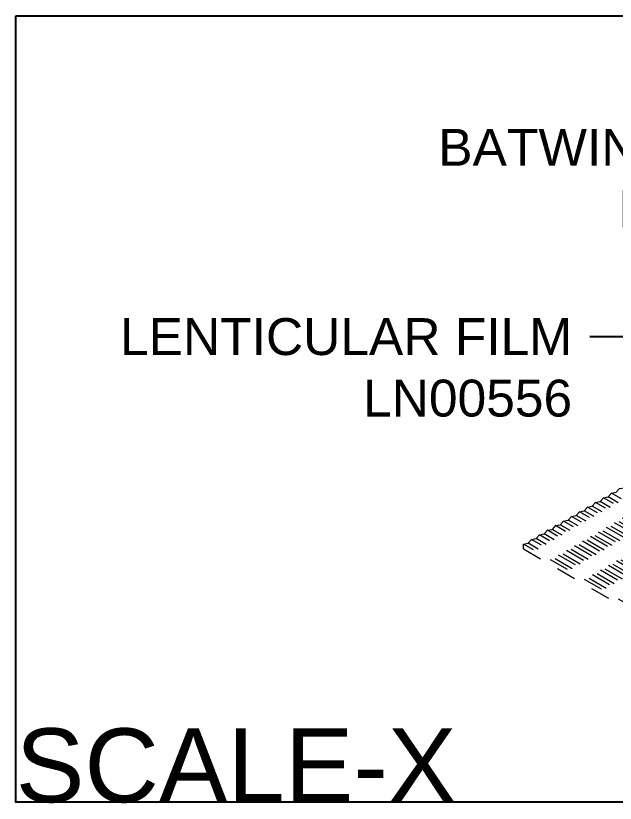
# Model space of a CAD drawing. Extents: x 0 to 9.13, y -4 to 0.
# Drawn here: x 0 to 3.049, y -4.001 to 0 of the extents above; entities that cross this region are included whole.
import ezdxf
from ezdxf import colors
from ezdxf.entities.mleader import LeaderData, LeaderLine
from ezdxf.math import Vec2, Vec3

# ---------------------------------------------------------------- set-up
doc = ezdxf.new("R2010")
doc.units = 0
doc.header["$LTSCALE"] = 0.5
doc.header["$MEASUREMENT"] = 0
doc.linetypes.add('HIDDEN2', pattern=[0.1875, 0.125, -0.0625])
doc.layers.get('0').update_dxf_attribs({"color": 255, "linetype": 'CONTINUOUS'})
doc.layers.add('FAB DWG', color=221, linetype='CONTINUOUS')
doc.layers.add('Lens', color=2, linetype='HIDDEN2', lineweight=13)
doc.layers.add('Text-Unprinted', color=131, linetype='CONTINUOUS', plot=False)
doc.styles.add('LSAD_Standard', font='arial.ttf')

# ---------------------------------------------------------------- blocks, each defined once
blk = doc.blocks.new('*U1')
for p in [(-0.0235, 0.0041), (0.0235, 0.0041)]:
    blk.add_line(p, (0, -0.0041))
blk = doc.blocks.new('*U2')
at = {"layer": 'Lens', "color": 0, "linetype": 'ByBlock', "lineweight": -2, "transparency": 16777216}
for p in [(-0.5176, 0), (-0.4705, 0), (-0.4235, 0), (-0.3764, 0), (-0.3294, 0), (-0.2823, 0), (-0.2353, 0), (-0.1882, 0), (-0.1412, 0), (-0.0941, 0), (-0.0471, 0), (0, 0)]:
    blk.add_blockref('*U1', p, dxfattribs=at)
blk = doc.blocks.new('*U5')
for p in [(-0.0235, 0.0041), (0.0235, 0.0041)]:
    blk.add_line(p, (0, -0.0041))
blk = doc.blocks.new('*U6')
at = {"layer": 'Lens', "color": 0, "linetype": 'ByBlock', "lineweight": -2, "transparency": 16777216}
for p in [(-0.3764, 0), (-0.3294, 0), (-0.2823, 0), (-0.2353, 0), (-0.1882, 0), (-0.1412, 0), (-0.0941, 0), (-0.0471, 0), (0, 0)]:
    blk.add_blockref('*U5', p, dxfattribs=at)

msp = doc.modelspace()

# ---------------------------------------------------------------- linework, layer by layer
at = {"layer": 'Lens', "transparency": 16777216}
for p, q in [((4.1198, -3.0551), (3.0297, -2.4258)), ((4.0382, -3.1022), (2.9482, -2.4729)), ((4.0382, -3.1022), (2.9482, -2.4729)), ((4.0627, -3.0975), (2.9726, -2.4682)), ((4.079, -3.0787), (2.9889, -2.4494)), ((4.1035, -3.074), (3.0134, -2.4447)), ((3.9567, -3.1492), (2.8667, -2.52)), ((3.9812, -3.1445), (2.8911, -2.5153)), ((3.9975, -3.1257), (2.9074, -2.4964)), ((4.0219, -3.121), (2.9319, -2.4917)), ((3.916, -3.1728), (2.8259, -2.5435)), ((3.9404, -3.1681), (2.8504, -2.5388)), ((3.8345, -3.2198), (2.7444, -2.5905)), ((3.8589, -3.2151), (2.7689, -2.5858)), ((3.8752, -3.1963), (2.7852, -2.567)), ((3.8997, -3.1916), (2.8096, -2.5623)), ((3.753, -3.2669), (2.6629, -2.6376)), ((3.7775, -3.2622), (2.6874, -2.6329)), ((3.7938, -3.2433), (2.7037, -2.614)), ((3.8182, -3.2386), (2.7281, -2.6093)), ((3.696, -3.3092), (2.6059, -2.6799)), ((3.7122, -3.2904), (2.6222, -2.6611)), ((3.7367, -3.2857), (2.6466, -2.6564)), ((3.6715, -3.3139), (2.5814, -2.6846)), ((2.5814, -2.7091), (2.5814, -2.6846)), ((2.5814, -2.7091), (3.6715, -3.3384)), ((3.6715, -3.3139), (2.5815, -2.6846))]:
    msp.add_line(p, q, dxfattribs=at)
at = {"layer": 'Text-Unprinted', "ltscale": 0.5, "transparency": 16777216}
msp.add_lwpolyline([(0, 0), (9.1297, 0), (9.1297, -3.9956), (0, -3.9956)], close=True, dxfattribs=at)

# ---------------------------------------------------------------- block references
at = {"layer": 'Lens', "transparency": 16777216, "rotation": 29.99731173362205}
for name, p in [('*U2', (3.4188, -2.2059)), ('*U6', (2.9298, -2.4882))]:
    msp.add_blockref(name, p, dxfattribs=at)

# ---------------------------------------------------------------- texts
at = {"layer": 'Text-Unprinted', "ltscale": 0.5, "transparency": 16777216, "style": 'LSAD_Standard'}
msp.add_attdef('SCALE-X', (0, -3.9956), 'XEffectiveScaleFactor', height=0.375, dxfattribs=at)

# ---------------------------------------------------------------- leaders
at = {"layer": 'FAB DWG', "ltscale": 0.5, "transparency": 16777216}
ml = msp.add_multileader_mtext('Standard', dxfattribs=at)
ml.set_content('\\A1;BATWING LENS\\PLN00548', color=256, style='LSAD_Standard')
ml.set_leader_properties()
ml.build(insert=Vec2(0, 0))
ml.multileader.update_dxf_attribs({"text_left_attachment_type": 2, "dogleg_length": 0.36, "arrow_head_size": 0.1875})
ctx = ml.context
ctx.base_point, ctx.char_height, ctx.arrow_head_size, ctx.landing_gap_size, ctx.plane_origin = Vec3(2.0911, -0.8285), 0.1875, 0.1875, 0.09, Vec3(6.4628, 14.6995)
ctx.left_attachment, ctx.text_align_type = 2, 2
notes = []
notes.append((ctx, [(1, (1, 1, 0), (4.4948, -0.6702), (-1, 0), 0.2772, [(0, [(5.2801, -1.1369)], 0, [])])]))
ctx.mtext.insert, ctx.mtext.width, ctx.mtext.defined_height, ctx.mtext.alignment, ctx.mtext.flow_direction = Vec3(4.1276, -0.5749), 2.524831, 0.6491, 3, 5
ml = msp.add_multileader_mtext('Standard', dxfattribs=at)
ml.set_content('\\A1;LENTICULAR FILM LN00556', color=256, style='LSAD_Standard')
ml.set_leader_properties()
ml.build(insert=Vec2(0, 0))
ml.multileader.update_dxf_attribs({"text_left_attachment_type": 2, "dogleg_length": 0.36, "arrow_head_size": 0.1875})
ctx = ml.context
ctx.base_point, ctx.char_height, ctx.arrow_head_size, ctx.landing_gap_size, ctx.plane_origin = Vec3(0.4788, -1.7898), 0.1875, 0.1875, 0.09, Vec3(5.1003, 13.7542)
ctx.left_attachment, ctx.text_align_type = 2, 2
notes.append((ctx, [(1, (1, 1, 0), (3.1966, -1.6316), (-1, 0), 0.2772, [(0, [(3.9176, -2.0822)], 0, [])])]))
ctx.mtext.insert, ctx.mtext.width, ctx.mtext.defined_height, ctx.mtext.alignment, ctx.mtext.flow_direction = Vec3(2.8294, -1.5363), 2.294245, 0.6491, 3, 5
for ctx, leaders in notes:
    for number, flags, end, landing, length, lines in leaders:
        leader = LeaderData()
        leader.index, (leader.has_last_leader_line, leader.has_dogleg_vector, leader.attachment_direction) = number, flags
        leader.last_leader_point, leader.dogleg_vector, leader.dogleg_length = Vec3(end), Vec3(landing), length
        for number, points, colour, breaks in lines:
            line = LeaderLine()
            line.index, line.vertices, line.color, line.breaks = number, Vec3.list(points), colors.encode_raw_color(colour), breaks
            leader.lines.append(line)
        ctx.leaders.append(leader)

doc.saveas('drawing.dxf')
